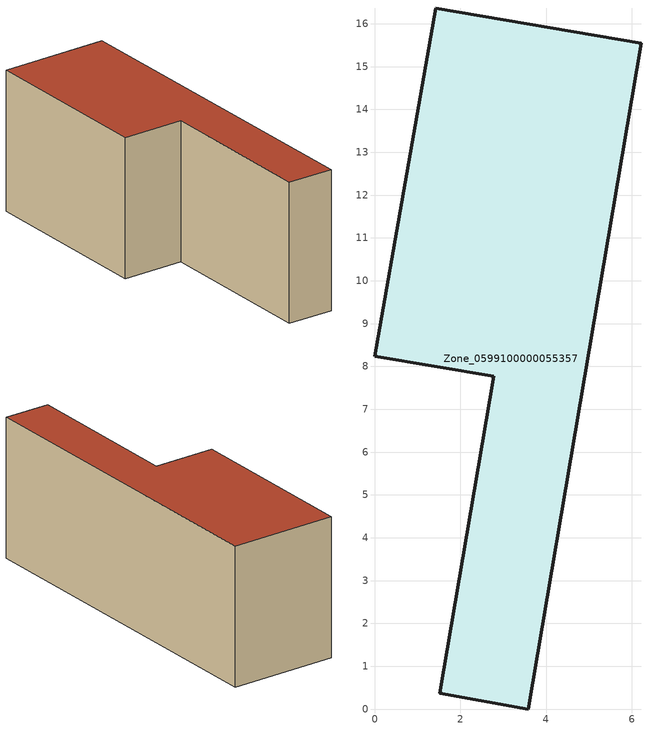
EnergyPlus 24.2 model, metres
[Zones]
Zone_0599100000055357
 floor ground (C_G): 2.78,7.77 0,8.24 1.42,16.37 6.22,15.55 3.58,0 1.51,0.37 z0
 wall outside (C_F): 6.22,15.55 1.42,16.37 0,8.24 2.78,7.77 1.51,0.37 3.58,0 6.22,15.55 z0:6.34
 roof outside (C_R): 3.58,0 6.22,15.55 1.42,16.37 0,8.24 2.78,7.77 1.51,0.37 z6.34
[BUILDING]
Pand.0599100000055357: North Axis=0; Terrain=City; Loads Convergence Tolerance Value=0.04; Temperature Convergence Tolerance Value=0.4; Solar Distribution=FullExterior; Maximum Number of Warmup Days=25; Minimum Number of Warmup Days=1
[Site:Location]
Rotterdam.The.Hague.AP_ZH_NLD Design_Conditions: Latitude=51.96; Longitude=4.45; Time Zone=1; Elevation=-4.5
[SITE:GROUNDTEMPERATURE:BUILDINGSURFACE]
18, 18, 18, 18, 18, 18, 18, 18, 18, 18, 18, 18
[MATERIAL] Thermal Absorptance=0.9; Solar Absorptance=0.7; Visible Absorptance=0.7
Name | Roughness | Thickness | Conductivity | Density | Specific Heat
G.TI.1946 | MediumSmooth | 0.15 | 1 | 540 | 1210
F.TI.1946 | Rough | 0.3 | 0.857143 | 1920 | 840
R.TI.1946 | MediumRough | 0.2 | 0.1 | 1500 | 1000
[CONSTRUCTION]
C_G: G.TI.1946
C_F: F.TI.1946
C_R: R.TI.1946
[ZONE]
Zone_0599100000055357: Type=1; Multiplier=1; Ceiling Height=Autocalculate; Volume=Autocalculate; Floor Area=autocalculate; Part of Total Floor Area=Yes
[ZONEINFILTRATION:DESIGNFLOWRATE]
Infil_Zone_0599100000055357: Zone or ZoneList or Space or SpaceList=Zone_0599100000055357; Schedule=AlwaysOn; Design Flow Rate Calculation Method=Flow/Area; Flow Rate per Floor Area=0.003; Constant Term Coefficient=1; Temperature Term Coefficient=0; Velocity Term Coefficient=0; Velocity Squared Term Coefficient=0
[HVACTEMPLATE:ZONE:IDEALLOADSAIRSYSTEM]
Zone_0599100000055357: Maximum Heating Supply Air Temperature=50; Minimum Cooling Supply Air Temperature=13; Maximum Heating Supply Air Humidity Ratio=0.0156; Minimum Cooling Supply Air Humidity Ratio=0.0077; Heating Limit=NoLimit; Cooling Limit=NoLimit; Dehumidification Control Type=ConstantSensibleHeatRatio; Cooling Sensible Heat Ratio=0.7; Dehumidification Setpoint=60; Humidification Control Type=None; Humidification Setpoint=30; Outdoor Air Method=None; Outdoor Air Flow Rate per Person=0.00944; Outdoor Air Flow Rate per Zone Floor Area=0; Outdoor Air Flow Rate per Zone=0; Demand Controlled Ventilation Type=None; Outdoor Air Economizer Type=NoEconomizer; Heat Recovery Type=None; Sensible Heat Recovery Effectiveness=0.7; Latent Heat Recovery Effectiveness=0.65
[ZONECONTROL:THERMOSTAT]
ThermostatControl_Zone_0599100000055357: Zone or ZoneList=Zone_0599100000055357; Control Type Schedule=DualSetpointControlType; Control 1=Thermostat_Zone_0599100000055357; Temperature Difference Between Cutout And Setpoint=0
[THERMOSTATSETPOINT:DUALSETPOINT]
Thermostat_Zone_0599100000055357: Heating Setpoint Temperature Schedule=HeatingSetpoint_Zone_0599100000055357; Cooling Setpoint Temperature Schedule=CoolingSetpoint_Zone_0599100000055357
[SCHEDULE:COMPACT]
HeatingSetpoint_Zone_0599100000055357: Through: 12/31, For: AllDays, Until: 24:00, 21
CoolingSetpoint_Zone_0599100000055357: Through: 12/31, For: AllDays, Until: 24:00, 24
DualSetpointControlType: Through: 12/31, For: AllDays, Until: 24:00, 4
AlwaysOn: Through: 12/31, For: AllDays, Until: 24:00, 1
